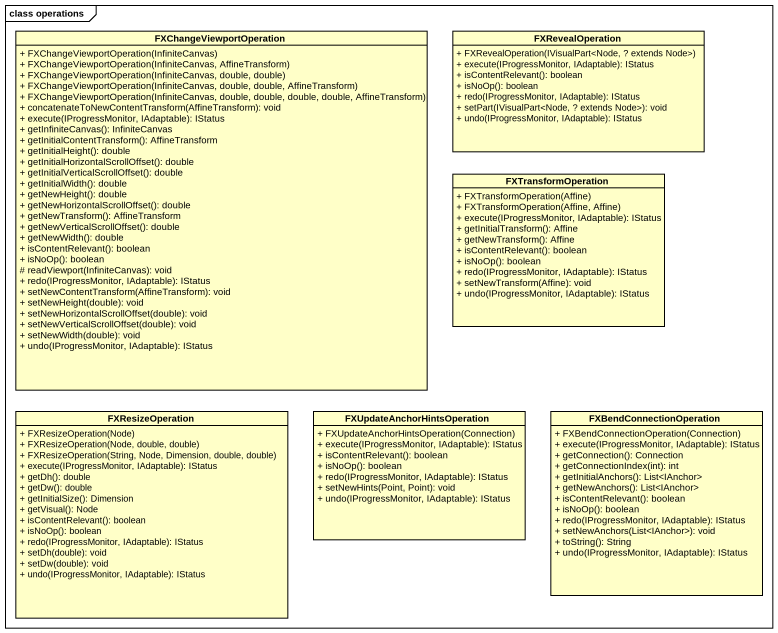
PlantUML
@startuml
mainframe class operations
hide circle
hide empty members
skinparam classAttributeIconSize 0
class FXChangeViewportOperation #FFFFC8 {
  + FXChangeViewportOperation(InfiniteCanvas)
  + FXChangeViewportOperation(InfiniteCanvas, AffineTransform)
  + FXChangeViewportOperation(InfiniteCanvas, double, double)
  + FXChangeViewportOperation(InfiniteCanvas, double, double, AffineTransform)
  + FXChangeViewportOperation(InfiniteCanvas, double, double, double, double, AffineTransform)
  + concatenateToNewContentTransform(AffineTransform): void
  + execute(IProgressMonitor, IAdaptable): IStatus
  + getInfiniteCanvas(): InfiniteCanvas
  + getInitialContentTransform(): AffineTransform
  + getInitialHeight(): double
  + getInitialHorizontalScrollOffset(): double
  + getInitialVerticalScrollOffset(): double
  + getInitialWidth(): double
  + getNewHeight(): double
  + getNewHorizontalScrollOffset(): double
  + getNewTransform(): AffineTransform
  + getNewVerticalScrollOffset(): double
  + getNewWidth(): double
  + isContentRelevant(): boolean
  + isNoOp(): boolean
  # readViewport(InfiniteCanvas): void
  + redo(IProgressMonitor, IAdaptable): IStatus
  + setNewContentTransform(AffineTransform): void
  + setNewHeight(double): void
  + setNewHorizontalScrollOffset(double): void
  + setNewVerticalScrollOffset(double): void
  + setNewWidth(double): void
  + undo(IProgressMonitor, IAdaptable): IStatus
}
class FXRevealOperation #FFFFC8 {
  + FXRevealOperation(IVisualPart<Node, ? extends Node>)
  + execute(IProgressMonitor, IAdaptable): IStatus
  + isContentRelevant(): boolean
  + isNoOp(): boolean
  + redo(IProgressMonitor, IAdaptable): IStatus
  + setPart(IVisualPart<Node, ? extends Node>): void
  + undo(IProgressMonitor, IAdaptable): IStatus
}
class FXTransformOperation #FFFFC8 {
  + FXTransformOperation(Affine)
  + FXTransformOperation(Affine, Affine)
  + execute(IProgressMonitor, IAdaptable): IStatus
  + getInitialTransform(): Affine
  + getNewTransform(): Affine
  + isContentRelevant(): boolean
  + isNoOp(): boolean
  + redo(IProgressMonitor, IAdaptable): IStatus
  + setNewTransform(Affine): void
  + undo(IProgressMonitor, IAdaptable): IStatus
}
class FXResizeOperation #FFFFC8 {
  + FXResizeOperation(Node)
  + FXResizeOperation(Node, double, double)
  + FXResizeOperation(String, Node, Dimension, double, double)
  + execute(IProgressMonitor, IAdaptable): IStatus
  + getDh(): double
  + getDw(): double
  + getInitialSize(): Dimension
  + getVisual(): Node
  + isContentRelevant(): boolean
  + isNoOp(): boolean
  + redo(IProgressMonitor, IAdaptable): IStatus
  + setDh(double): void
  + setDw(double): void
  + undo(IProgressMonitor, IAdaptable): IStatus
}
class FXUpdateAnchorHintsOperation #FFFFC8 {
  + FXUpdateAnchorHintsOperation(Connection)
  + execute(IProgressMonitor, IAdaptable): IStatus
  + isContentRelevant(): boolean
  + isNoOp(): boolean
  + redo(IProgressMonitor, IAdaptable): IStatus
  + setNewHints(Point, Point): void
  + undo(IProgressMonitor, IAdaptable): IStatus
}
class FXBendConnectionOperation #FFFFC8 {
  + FXBendConnectionOperation(Connection)
  + execute(IProgressMonitor, IAdaptable): IStatus
  + getConnection(): Connection
  + getConnectionIndex(int): int
  + getInitialAnchors(): List<IAnchor>
  + getNewAnchors(): List<IAnchor>
  + isContentRelevant(): boolean
  + isNoOp(): boolean
  + redo(IProgressMonitor, IAdaptable): IStatus
  + setNewAnchors(List<IAnchor>): void
  + toString(): String
  + undo(IProgressMonitor, IAdaptable): IStatus
}
@enduml
